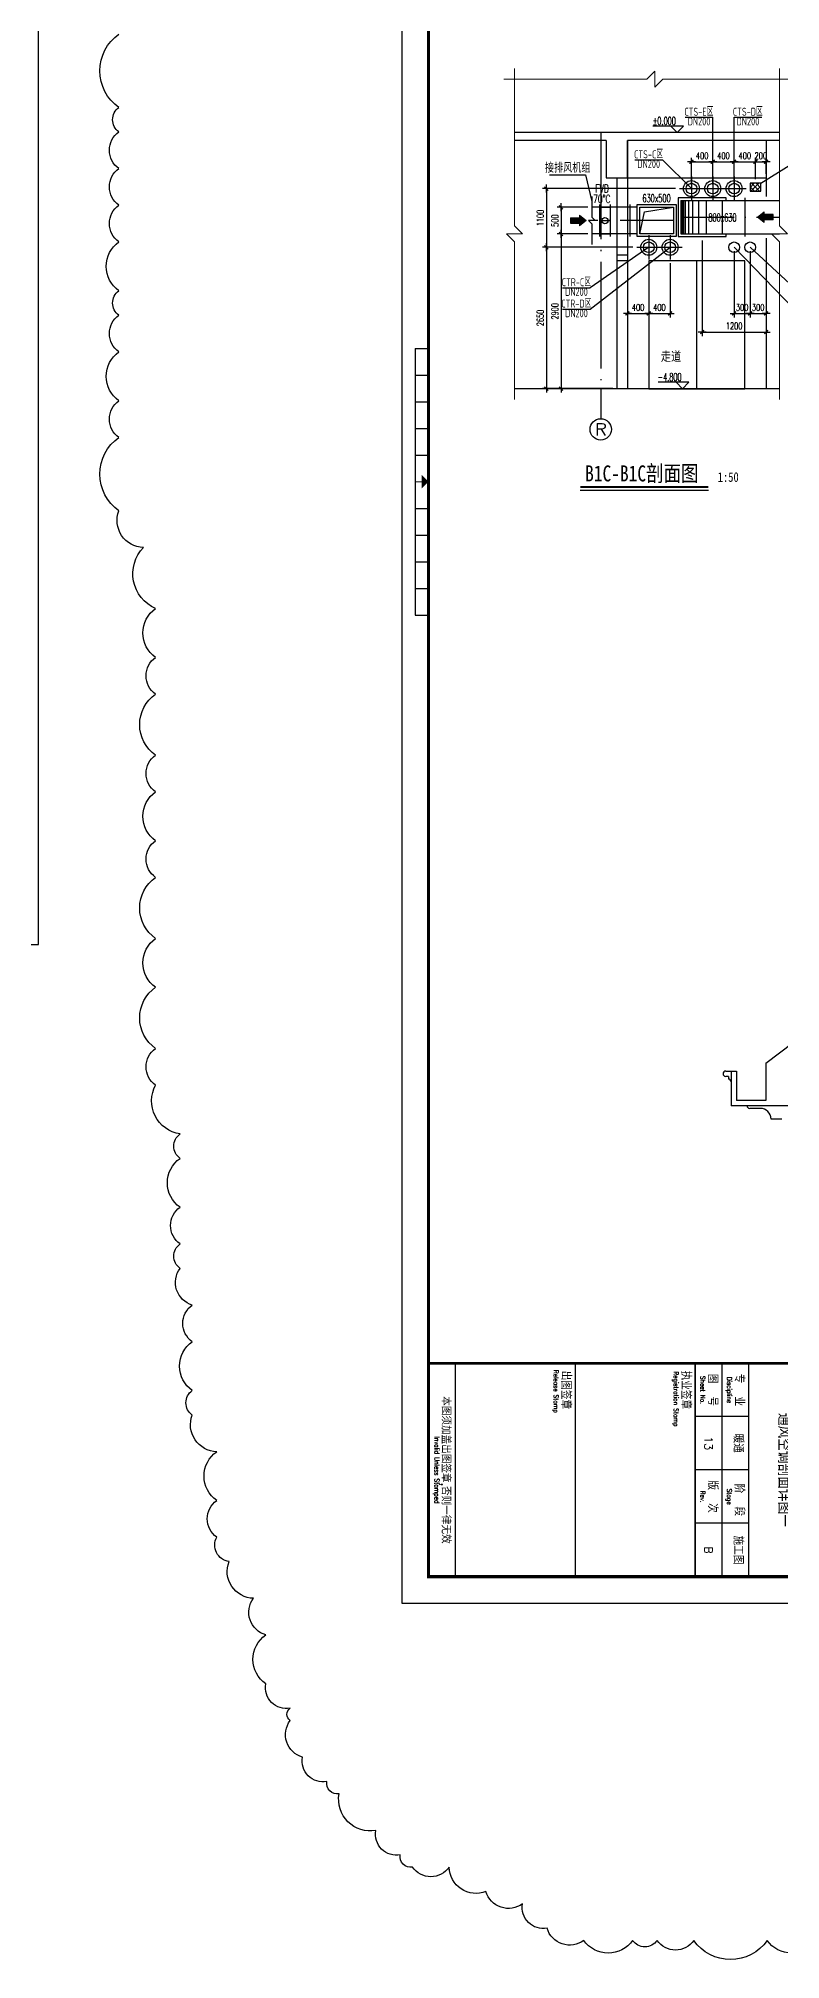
# Model space of a CAD drawing. Extents: x -345393 to -54719, y 203828 to 476815.
# Drawn here: x -177193 to -163280, y 207143 to 243159 of the extents above; entities that cross this region are included whole.
import ezdxf
from ezdxf.enums import TextEntityAlignment as Align

# ---------------------------------------------------------------- set-up
doc = ezdxf.new("R2010")
doc.units = 0
doc.header["$LTSCALE"] = 1000
doc.header["$MEASUREMENT"] = 0
doc.linetypes.add('CHENG_DOTE', pattern=[1.42, 1, -0.2, 0.02, -0.2])
doc.linetypes.add('DOTE', pattern=[2.42, 2, -0.2, 0.02, -0.2])
doc.layers.get('0').update_dxf_attribs({"color": 252, "linetype": 'CONTINUOUS'})
doc.layers.get('Defpoints').update_dxf_attribs({"color": 252, "linetype": 'CONTINUOUS'})
for name, color, linetype in [('A-墙线', 252, 'CONTINUOUS'), ('A-装饰构件', 252, 'CONTINUOUS'), ('AXIS', 252, 'CONTINUOUS'), ('AXIS_TEXT', 252, 'CONTINUOUS'), ('DOTE', 250, 'DOTE'), ('PUB_TEXT', 252, 'CONTINUOUS'), ('WALL', 252, 'CONTINUOUS'), ('图框', 252, 'CONTINUOUS'), ('暖通-公共-修改', 1, 'CONTINUOUS'), ('暖通-水-管道-水管', 6, 'CONTINUOUS'), ('暖通-水-管道-立管', 6, 'CONTINUOUS'), ('暖通-风-标注', 160, 'CONTINUOUS'), ('暖通-风-法兰', 2, 'CONTINUOUS'), ('暖通-风-管径', 201, 'CONTINUOUS'), ('暖通-风-说明', 3, 'CONTINUOUS'), ('暖通-风-轴线', 5, 'CHENG_DOTE'), ('暖通-风-阀门', 7, 'CONTINUOUS'), ('暖通-风-风管', 4, 'CONTINUOUS')]:
    doc.layers.add(name, color=color, linetype=linetype)
doc.layers.add('暖通-公共-说明', color=50, linetype='CONTINUOUS', lineweight=20)
doc.styles.add('_TCH_AXIS', font='COMPLEX', dxfattribs={"bigfont": 'GBCBIG'})
doc.styles.add('COMPLEX', font='COMPLEX')
doc.styles.add('HT', font='simhei.ttf')
doc.styles.add('HZ-ZGBZ', font='romanc.shx', dxfattribs={"width": 0.65, "bigfont": '0hztxt.shx'})
doc.styles.add('NT4', font='tssdeng.shx', dxfattribs={"width": 0.65, "bigfont": 'tssdchn.shx'})
doc.styles.add('TKZ1_tjhts.shx', font='tjromant.shx', dxfattribs={"bigfont": 'tjhts.shx'})
doc.styles.add('TKZ2_tjkts.shx', font='tjromant.shx', dxfattribs={"bigfont": 'tjkts.shx'})
doc.dimstyles.new('暖-标注50', dxfattribs={"dimscale": 0.5, "dimtxt": 250, "dimasz": 1, "dimexe": 150, "dimexo": 150, "dimgap": 100, "dimtad": 1, "dimdec": 0, "dimdsep": 46, "dimtxsty": 'HZ-ZGBZ', "dimblk": '_DIMX', "dimcen": 0.09, "dimclrt": 7, "dimadec": 0, "dimazin": 0, "dimtfac": 1, "dimtdec": 0, "dimtix": 1, "dimtmove": 2, "dimatfit": 3, "dimldrblk": '_DIMX', "dimfxl": 0, "dimtolj": 1, "dimtzin": 0, "dimarcsym": 0})

# ---------------------------------------------------------------- blocks, each defined once
blk = doc.blocks.new('TJAD_TK_A1')
at = {"layer": '图框'}
for p, q in [((1341.38, 356.45), (1341.38, 950.45)), ((500.38, 356.45), (1341.38, 356.45))]:
    blk.add_line(p, q, dxfattribs=at)
blk = doc.blocks.new('_AXISO')
blk.add_circle((0, 0), 0.5)
at = {"layer": 'AXIS_TEXT', "style": 'COMPLEX', "width": 1.041667}
blk.add_attdef('A', text='', height=0.56, dxfattribs=at).set_placement((-0.25, -0.28), (0.25, -0.28), align=Align.FIT)
blk = doc.blocks.new('管道DN200')
at = {"layer": '暖通-水-管道-立管', "color": 10}
for p, q in [((-225, 0), (225, 0)), ((0, 225), (0, -225))]:
    blk.add_line(p, q, dxfattribs=at)
at = {"layer": '暖通-水-管道-立管', "color": 251}
blk.add_circle((0, 0), 150, dxfattribs=at)
at = {"layer": '暖通-水-管道-立管', "color": 10}
blk.add_circle((0, 0), 100, dxfattribs=at)
blk = doc.blocks.new('_DIMX')
blk.add_line((-150, 0), (150, 0))
at = {"const_width": 50}
blk.add_lwpolyline([(-70, -70), (70, 70)], dxfattribs=at)
blk = doc.blocks.new('*D509')
at = {"layer": 'Defpoints', "color": 0}
for p in [(-166151, 239093), (-165751, 239018), (-165751, 238004)]:
    blk.add_point(p, dxfattribs=at)
at = {"layer": '暖通-风-标注', "color": 0, "lineweight": -2}
for p, q in [((-166151, 239018), (-166151, 237929)), ((-165751, 238943), (-165751, 237929)), ((-166151, 238004), (-165752, 238004))]:
    blk.add_line(p, q, dxfattribs=at)
at = {"layer": '暖通-风-标注', "color": 0, "lineweight": -2, "xscale": 0.5, "yscale": 0.5, "zscale": 0.5, "rotation": 180}
blk.add_blockref('_DIMX', (-166151, 238004), dxfattribs=at)
at = {"layer": '暖通-风-标注', "color": 0, "lineweight": -2, "xscale": 0.5, "yscale": 0.5, "zscale": 0.5}
blk.add_blockref('_DIMX', (-165751, 238004), dxfattribs=at)
at = {"layer": '暖通-风-标注', "color": 7, "insert": (-165951, 238117), "char_height": 125, "attachment_point": 5, "style": 'HZ-ZGBZ'}
blk.add_mtext('\\A1;400', dxfattribs=at)
blk = doc.blocks.new('*D510')
at = {"layer": 'Defpoints', "color": 0}
for p in [(-165751, 239018), (-165351, 239018), (-165351, 238004)]:
    blk.add_point(p, dxfattribs=at)
at = {"layer": '暖通-风-标注', "color": 0, "lineweight": -2}
for p, q in [((-165751, 238943), (-165751, 237929)), ((-165351, 238943), (-165351, 237929)), ((-165751, 238004), (-165352, 238004))]:
    blk.add_line(p, q, dxfattribs=at)
at = {"layer": '暖通-风-标注', "color": 0, "lineweight": -2, "xscale": 0.5, "yscale": 0.5, "zscale": 0.5, "rotation": 180}
blk.add_blockref('_DIMX', (-165751, 238004), dxfattribs=at)
at = {"layer": '暖通-风-标注', "color": 0, "lineweight": -2, "xscale": 0.5, "yscale": 0.5, "zscale": 0.5}
blk.add_blockref('_DIMX', (-165351, 238004), dxfattribs=at)
at = {"layer": '暖通-风-标注', "color": 7, "insert": (-165551, 238117), "char_height": 125, "attachment_point": 5, "style": 'HZ-ZGBZ'}
blk.add_mtext('\\A1;400', dxfattribs=at)
blk = doc.blocks.new('*D511')
at = {"layer": 'Defpoints', "color": 0}
for p in [(-164151, 239243), (-163851, 239243), (-163851, 238004)]:
    blk.add_point(p, dxfattribs=at)
at = {"layer": '暖通-风-标注', "color": 0, "lineweight": -2}
for p, q in [((-164151, 239168), (-164151, 237929)), ((-163851, 239168), (-163851, 237929)), ((-164152, 238004), (-164152, 238004)), ((-164151, 238004), (-163851, 238004)), ((-163851, 238004), (-163850, 238004))]:
    blk.add_line(p, q, dxfattribs=at)
at = {"layer": '暖通-风-标注', "color": 0, "lineweight": -2, "xscale": 0.5, "yscale": 0.5, "zscale": 0.5}
blk.add_blockref('_DIMX', (-164151, 238004), dxfattribs=at)
at = {"layer": '暖通-风-标注', "color": 0, "lineweight": -2, "xscale": 0.5, "yscale": 0.5, "zscale": 0.5, "rotation": 180}
blk.add_blockref('_DIMX', (-163851, 238004), dxfattribs=at)
at = {"layer": '暖通-风-标注', "color": 7, "insert": (-164001, 238117), "char_height": 125, "attachment_point": 5, "style": 'HZ-ZGBZ'}
blk.add_mtext('\\A1;300', dxfattribs=at)
blk = doc.blocks.new('*D512')
at = {"layer": 'Defpoints', "color": 0}
for p in [(-163851, 239243), (-163551, 239093), (-163551, 238004)]:
    blk.add_point(p, dxfattribs=at)
at = {"layer": '暖通-风-标注', "color": 0, "lineweight": -2}
for p, q in [((-163851, 239168), (-163851, 237929)), ((-163551, 239018), (-163551, 237929)), ((-163852, 238004), (-163852, 238004)), ((-163851, 238004), (-163551, 238004)), ((-163551, 238004), (-163550, 238004))]:
    blk.add_line(p, q, dxfattribs=at)
at = {"layer": '暖通-风-标注', "color": 0, "lineweight": -2, "xscale": 0.5, "yscale": 0.5, "zscale": 0.5}
blk.add_blockref('_DIMX', (-163851, 238004), dxfattribs=at)
at = {"layer": '暖通-风-标注', "color": 0, "lineweight": -2, "xscale": 0.5, "yscale": 0.5, "zscale": 0.5, "rotation": 180}
blk.add_blockref('_DIMX', (-163551, 238004), dxfattribs=at)
at = {"layer": '暖通-风-标注', "color": 7, "insert": (-163701, 238117), "char_height": 125, "attachment_point": 5, "style": 'HZ-ZGBZ'}
blk.add_mtext('\\A1;300', dxfattribs=at)
blk = doc.blocks.new('*D513')
at = {"layer": 'Defpoints', "color": 0}
for p in [(-164151, 240847), (-164551, 240443), (-164151, 240456)]:
    blk.add_point(p, dxfattribs=at)
at = {"layer": '暖通-风-标注', "color": 0, "lineweight": -2}
for p, q in [((-164551, 240518), (-164551, 240922)), ((-164551, 240847), (-164152, 240847)), ((-164151, 240531), (-164151, 240922))]:
    blk.add_line(p, q, dxfattribs=at)
at = {"layer": '暖通-风-标注', "color": 0, "lineweight": -2, "xscale": 0.5, "yscale": 0.5, "zscale": 0.5, "rotation": 180}
blk.add_blockref('_DIMX', (-164551, 240847), dxfattribs=at)
at = {"layer": '暖通-风-标注', "color": 0, "lineweight": -2, "xscale": 0.5, "yscale": 0.5, "zscale": 0.5}
blk.add_blockref('_DIMX', (-164151, 240847), dxfattribs=at)
at = {"layer": '暖通-风-标注', "color": 7, "insert": (-164351, 240960), "char_height": 125, "attachment_point": 5, "style": 'HZ-ZGBZ'}
blk.add_mtext('\\A1;400', dxfattribs=at)
blk = doc.blocks.new('*D514')
at = {"layer": 'Defpoints', "color": 0}
for p in [(-164551, 240847), (-164951, 240343), (-164551, 240343)]:
    blk.add_point(p, dxfattribs=at)
at = {"layer": '暖通-风-标注', "color": 0, "lineweight": -2}
for p, q in [((-164951, 240418), (-164951, 240922)), ((-164951, 240847), (-164552, 240847)), ((-164551, 240418), (-164551, 240922))]:
    blk.add_line(p, q, dxfattribs=at)
at = {"layer": '暖通-风-标注', "color": 0, "lineweight": -2, "xscale": 0.5, "yscale": 0.5, "zscale": 0.5, "rotation": 180}
blk.add_blockref('_DIMX', (-164951, 240847), dxfattribs=at)
at = {"layer": '暖通-风-标注', "color": 0, "lineweight": -2, "xscale": 0.5, "yscale": 0.5, "zscale": 0.5}
blk.add_blockref('_DIMX', (-164551, 240847), dxfattribs=at)
at = {"layer": '暖通-风-标注', "color": 7, "insert": (-164751, 240960), "char_height": 125, "attachment_point": 5, "style": 'HZ-ZGBZ'}
blk.add_mtext('\\A1;400', dxfattribs=at)
blk = doc.blocks.new('*D515')
at = {"layer": 'Defpoints', "color": 0}
for p in [(-165176, 240343), (-167671, 239243), (-165976, 239243)]:
    blk.add_point(p, dxfattribs=at)
at = {"layer": '暖通-风-标注', "color": 0, "lineweight": -2}
for p, q in [((-165251, 240343), (-167746, 240343)), ((-167671, 240342), (-167671, 239243)), ((-166051, 239243), (-167746, 239243))]:
    blk.add_line(p, q, dxfattribs=at)
at = {"layer": '暖通-风-标注', "color": 0, "lineweight": -2, "xscale": 0.5, "yscale": 0.5, "zscale": 0.5}
for p, rotation in [((-167671, 240343), 90), ((-167671, 239243), 270)]:
    blk.add_blockref('_DIMX', p, dxfattribs=dict(at, rotation=rotation))
at = {"layer": '暖通-风-标注', "color": 7, "insert": (-167784, 239793), "char_height": 125, "attachment_point": 5, "rotation": 90, "style": 'HZ-ZGBZ'}
blk.add_mtext('\\A1;1100', dxfattribs=at)
blk = doc.blocks.new('*D516')
at = {"layer": 'Defpoints', "color": 0}
for p in [(-165976, 239243), (-167671, 236593), (-166351, 236593)]:
    blk.add_point(p, dxfattribs=at)
at = {"layer": '暖通-风-标注', "color": 0, "lineweight": -2}
for p, q in [((-166051, 239243), (-167746, 239243)), ((-167671, 239242), (-167671, 236593)), ((-166426, 236593), (-167746, 236593))]:
    blk.add_line(p, q, dxfattribs=at)
at = {"layer": '暖通-风-标注', "color": 0, "lineweight": -2, "xscale": 0.5, "yscale": 0.5, "zscale": 0.5}
for p, rotation in [((-167671, 239243), 90), ((-167671, 236593), 270)]:
    blk.add_blockref('_DIMX', p, dxfattribs=dict(at, rotation=rotation))
at = {"layer": '暖通-风-标注', "color": 7, "insert": (-167784, 237918), "char_height": 125, "attachment_point": 5, "rotation": 90, "style": 'HZ-ZGBZ'}
blk.add_mtext('\\A1;2650', dxfattribs=at)
blk = doc.blocks.new('JIANTOU')
blk.add_hatch(color=256).paths.add_polyline_path([(801, 325), (801, 650), (0, 0), (801, -650), (801, -325), (1927, -325), (1927, 325)])
for p, q in [((801, 650), (0, 0)), ((0, 0), (801, -650)), ((801, 650), (801, 325)), ((1927, 325), (801, 325)), ((1927, 325), (1927, -325)), ((1927, -325), (801, -325)), ((801, -325), (801, -650))]:
    blk.add_line(p, q)
blk = doc.blocks.new('*U474', base_point=(595296, 249725))
for p, q in [((595196, 249975), (595396, 249975)), ((595196, 249975), (595196, 249475)), ((595396, 249975), (595396, 249475)), ((595196, 249725), (595396, 249725)), ((595196, 249475), (595396, 249475))]:
    blk.add_line(p, q)
at = {"layer": '暖通-风-法兰'}
for p, q in [((595196, 250025), (595196, 249425)), ((595396, 250025), (595396, 249425))]:
    blk.add_line(p, q, dxfattribs=at)
blk = doc.blocks.new('*U475', base_point=(595296, 249725))
at = {"layer": '暖通-风-阀门'}
blk.add_circle((595296, 249725), 60, dxfattribs=at)
blk.add_blockref('*U474', (595296, 249725), dxfattribs=at)
blk = doc.blocks.new('*D527')
at = {"layer": 'Defpoints', "color": 0}
for p in [(-166819, 239993), (-167396, 239493), (-166819, 239493)]:
    blk.add_point(p, dxfattribs=at)
at = {"layer": '暖通-风-标注', "color": 0, "lineweight": -2}
for p, q in [((-166894, 239993), (-167471, 239993)), ((-167396, 239992), (-167396, 239493)), ((-166894, 239493), (-167471, 239493))]:
    blk.add_line(p, q, dxfattribs=at)
at = {"layer": '暖通-风-标注', "color": 0, "lineweight": -2, "xscale": 0.5, "yscale": 0.5, "zscale": 0.5}
for p, rotation in [((-167396, 239993), 90), ((-167396, 239493), 270)]:
    blk.add_blockref('_DIMX', p, dxfattribs=dict(at, rotation=rotation))
at = {"layer": '暖通-风-标注', "color": 7, "insert": (-167509, 239743), "char_height": 125, "attachment_point": 5, "rotation": 90, "style": 'HZ-ZGBZ'}
blk.add_mtext('\\A1;500', dxfattribs=at)
blk = doc.blocks.new('*D528')
at = {"layer": 'Defpoints', "color": 0}
for p in [(-166819, 239493), (-167396, 236593), (-166351, 236593)]:
    blk.add_point(p, dxfattribs=at)
at = {"layer": '暖通-风-标注', "color": 0, "lineweight": -2}
for p, q in [((-166894, 239493), (-167471, 239493)), ((-167396, 239492), (-167396, 236593)), ((-166426, 236593), (-167471, 236593))]:
    blk.add_line(p, q, dxfattribs=at)
at = {"layer": '暖通-风-标注', "color": 0, "lineweight": -2, "xscale": 0.5, "yscale": 0.5, "zscale": 0.5}
for p, rotation in [((-167396, 239493), 90), ((-167396, 236593), 270)]:
    blk.add_blockref('_DIMX', p, dxfattribs=dict(at, rotation=rotation))
at = {"layer": '暖通-风-标注', "color": 7, "insert": (-167509, 238043), "char_height": 125, "attachment_point": 5, "rotation": 90, "style": 'HZ-ZGBZ'}
blk.add_mtext('\\A1;2900', dxfattribs=at)
blk = doc.blocks.new('*D584')
at = {"layer": 'Defpoints', "color": 0}
for p in [(-163751, 240847), (-164151, 240443), (-163751, 240443)]:
    blk.add_point(p, dxfattribs=at)
at = {"layer": '暖通-风-标注', "color": 0, "lineweight": -2}
for p, q in [((-164151, 240518), (-164151, 240922)), ((-164151, 240847), (-163752, 240847)), ((-163751, 240518), (-163751, 240922))]:
    blk.add_line(p, q, dxfattribs=at)
at = {"layer": '暖通-风-标注', "color": 0, "lineweight": -2, "xscale": 0.5, "yscale": 0.5, "zscale": 0.5, "rotation": 180}
blk.add_blockref('_DIMX', (-164151, 240847), dxfattribs=at)
at = {"layer": '暖通-风-标注', "color": 0, "lineweight": -2, "xscale": 0.5, "yscale": 0.5, "zscale": 0.5}
blk.add_blockref('_DIMX', (-163751, 240847), dxfattribs=at)
at = {"layer": '暖通-风-标注', "color": 7, "insert": (-163951, 240960), "char_height": 125, "attachment_point": 5, "style": 'HZ-ZGBZ'}
blk.add_mtext('\\A1;400', dxfattribs=at)
blk = doc.blocks.new('*D585')
at = {"layer": 'Defpoints', "color": 0}
for p in [(-163551, 240847), (-163751, 240443), (-163551, 240543)]:
    blk.add_point(p, dxfattribs=at)
at = {"layer": '暖通-风-标注', "color": 0, "lineweight": -2}
for p, q in [((-163752, 240847), (-163752, 240847)), ((-163751, 240518), (-163751, 240922)), ((-163751, 240847), (-163551, 240847)), ((-163551, 240618), (-163551, 240922)), ((-163551, 240847), (-163550, 240847))]:
    blk.add_line(p, q, dxfattribs=at)
at = {"layer": '暖通-风-标注', "color": 0, "lineweight": -2, "xscale": 0.5, "yscale": 0.5, "zscale": 0.5}
blk.add_blockref('_DIMX', (-163751, 240847), dxfattribs=at)
at = {"layer": '暖通-风-标注', "color": 0, "lineweight": -2, "xscale": 0.5, "yscale": 0.5, "zscale": 0.5, "rotation": 180}
blk.add_blockref('_DIMX', (-163551, 240847), dxfattribs=at)
at = {"layer": '暖通-风-标注', "color": 7, "insert": (-163651, 240960), "char_height": 125, "attachment_point": 5, "style": 'HZ-ZGBZ'}
blk.add_mtext('\\A1;200', dxfattribs=at)
blk = doc.blocks.new('*D586')
at = {"layer": 'Defpoints', "color": 0}
for p in [(-164751, 239443), (-163551, 238002), (-163551, 237655)]:
    blk.add_point(p, dxfattribs=at)
at = {"layer": '暖通-风-标注', "color": 0, "lineweight": -2}
for p, q in [((-164751, 239368), (-164751, 237580)), ((-163551, 237927), (-163551, 237580)), ((-164751, 237655), (-163552, 237655))]:
    blk.add_line(p, q, dxfattribs=at)
at = {"layer": '暖通-风-标注', "color": 0, "lineweight": -2, "xscale": 0.5, "yscale": 0.5, "zscale": 0.5, "rotation": 180}
blk.add_blockref('_DIMX', (-164751, 237655), dxfattribs=at)
at = {"layer": '暖通-风-标注', "color": 0, "lineweight": -2, "xscale": 0.5, "yscale": 0.5, "zscale": 0.5}
blk.add_blockref('_DIMX', (-163551, 237655), dxfattribs=at)
at = {"layer": '暖通-风-标注', "color": 7, "insert": (-164151, 237768), "char_height": 125, "attachment_point": 5, "style": 'HZ-ZGBZ'}
blk.add_mtext('\\A1;1200', dxfattribs=at)

msp = doc.modelspace()

# ---------------------------------------------------------------- hatches: boundary and pattern name
at = {"layer": '暖通-风-标注'}
h = msp.add_hatch(dxfattribs=at)
h.set_pattern_fill('ANSI37', color=256, scale=500, style=0)
h.set_pattern_definition([(45, (-4437.186, 0), (-44.194174, 44.194174), []), (135, (-4437.186, 0), (-44.194174, -44.194174), [])])
h.paths.add_polyline_path([(-163851.25099, 240442.59001), (-163851.25099, 240292.59001), (-163651.25099, 240292.59001), (-163651.25099, 240442.59001)])

# ---------------------------------------------------------------- linework, layer by layer
for p, q in [((-169380.38917, 218322.36281), (-169380.38917, 214322.36281)), ((-167130.38917, 218322.36281), (-167130.38917, 214322.36281)), ((-164380.38917, 218322.36281), (-164380.38917, 214322.36281)), ((-163880.38917, 218322.36281), (-163880.38917, 214322.36281)), ((-163880.38917, 217322.36281), (-164880.38917, 217322.36281)), ((-163880.38917, 216322.36281), (-164880.38917, 216322.36281)), ((-163880.38917, 215322.36281), (-164880.38917, 215322.36281))]:
    msp.add_line(p, q)
for points, const_width in [([(-141180.38928, 218322.36281), (-169880.38917, 218322.36281)], 50), ([(-164880.38917, 218322.36281), (-164880.38917, 214322.36281)], 30)]:
    msp.add_lwpolyline(points, dxfattribs=dict(const_width=const_width))
at = {"layer": 'A-墙线'}
for p, q in [((-163301.25099, 241392.59001), (-168270.27666, 241392.59001)), ((-166551.25099, 241242.59001), (-168270.27666, 241242.59001)), ((-163301.25099, 241242.59001), (-166151.25099, 241242.59001)), ((-166151.25099, 241242.59001), (-166151.25099, 236592.59001)), ((-163551.25099, 241242.59001), (-163551.25099, 240193.61435)), ((-166351.25099, 240542.59001), (-166351.25099, 236592.59001)), ((-163551.25099, 239411.97754), (-163551.25099, 236592.59001)), ((-166151.25099, 239092.59001), (-166351.25099, 239092.59001)), ((-166151.25099, 238992.59001), (-166351.25099, 238992.59001)), ((-163301.25099, 236592.59001), (-168270.27666, 236592.59001))]:
    msp.add_line(p, q, dxfattribs=at)
at = {"layer": 'A-墙线', "color": 251}
for p, q in [((-166151.25099, 240542.59001), (-163551.25099, 240542.59001)), ((-164851.25099, 236592.59001), (-164851.25099, 238992.59001))]:
    msp.add_line(p, q, dxfattribs=at)
at = {"layer": 'A-墙线'}
msp.add_lwpolyline([(-166551.25099, 241242.59001), (-166551.25099, 240542.59001), (-166151.25099, 240542.59001), (-166151.25099, 241242.59001)], dxfattribs=at)
at = {"layer": 'A-墙线', "color": 251}
msp.add_lwpolyline([(-165751.25099, 236592.59001), (-163951.25099, 236592.59001), (-163951.25099, 238992.59001), (-165751.25099, 238992.59001)], close=True, dxfattribs=at)
at = {"layer": 'A-装饰构件'}
for p, q in [((-164258.96528, 223699.45253), (-164308.96582, 223699.45253)), ((-164308.96528, 223799.45253), (-164208.96528, 223799.45253)), ((-164258.96528, 223699.45253), (-164258.96528, 223649.45253)), ((-163658.96528, 223099.45253), (-163858.96593, 223099.45253)), ((-163258.96528, 222899.45253), (-163458.96528, 222899.45253))]:
    msp.add_line(p, q, dxfattribs=at)
for centre, radius, start, end in [((-164308.96528, 223749.45253), 50, 90, 270), ((-164258.96528, 223599.45253), 50, 0, 90.000265817), ((-163858.96528, 223149.45253), 50, 180, 270), ((-163658.96528, 222899.45253), 200, 0, 90)]:
    msp.add_arc(centre, radius, start, end, dxfattribs=at)
at = {"layer": 'AXIS'}
msp.add_line((-166651.25099, 236592.59001), (-166651.25099, 236029.85641), dxfattribs=at)
at = {"layer": 'DOTE'}
msp.add_line((-166651.25099, 241392.59001), (-166651.25099, 236592.59001), dxfattribs=at)
at = {"layer": 'PUB_TEXT'}
msp.add_line((-167034.85463, 234689.77093), (-164632.44719, 234689.77093), dxfattribs=at)
at = {"layer": 'PUB_TEXT', "const_width": 36}
msp.add_lwpolyline([(-167034.85463, 234749.77093), (-164632.44719, 234749.77093)], dxfattribs=at)
at = {"layer": 'WALL'}
for p, q in [((-163558.97174, 223949.45253), (-160712.6656, 226099.99495)), ((-164208.96528, 223799.45253), (-164208.96528, 223149.45253)), ((-164208.96528, 223799.45253), (-164108.96528, 223799.45253)), ((-164108.96528, 223799.45253), (-164108.96528, 223249.45253)), ((-163558.97174, 223949.45253), (-163558.97174, 223249.45253)), ((-162358.96364, 223149.45253), (-164208.96528, 223149.45253)), ((-163558.97174, 223249.45253), (-164108.96528, 223249.45253))]:
    msp.add_line(p, q, dxfattribs=at)
at = {"layer": '图框'}
for p, q in [((-170380.38928, 255872.36281), (-170380.38928, 213822.36281)), ((-170130.38928, 237347.36281), (-170130.38928, 232347.36281)), ((-170130.38928, 237347.36281), (-169880.38928, 237347.36281)), ((-170130.38928, 236847.36281), (-169880.38928, 236847.36281)), ((-170130.38928, 236347.36281), (-169880.38928, 236347.36281)), ((-170130.38928, 235847.36281), (-169880.38928, 235847.36281)), ((-170130.38928, 235347.36281), (-169880.38928, 235347.36281)), ((-170130.38928, 234347.36281), (-169880.38928, 234347.36281)), ((-170130.38928, 233847.36281), (-169880.38928, 233847.36281)), ((-170130.38928, 233347.36281), (-169880.38928, 233347.36281)), ((-170130.38928, 232847.36281), (-169880.38928, 232847.36281)), ((-170130.38928, 232347.36281), (-169880.38928, 232347.36281)), ((-170380.38928, 213822.36281), (-140680.38928, 213822.36281))]:
    msp.add_line(p, q, dxfattribs=at)
at = {"layer": '图框', "const_width": 60}
msp.add_lwpolyline([(-141180.38928, 214322.36281), (-141180.38928, 254622.36281), (-169880.38928, 254622.36281), (-169880.38928, 214322.36281)], close=True, dxfattribs=at)
at = {"layer": '图框', "const_width": 15}
msp.add_lwpolyline([(-170005.38928, 234847.36281), (-170130.38928, 234847.36281)], dxfattribs=at)
at = {"layer": '图框'}
msp.add_solid([(-170005.38928, 234972.36281), (-170005.38928, 234722.36281), (-169880.38928, 234847.36281)], dxfattribs=at)
at = {"layer": '暖通-公共-修改'}
msp.add_lwpolyline([(-162613.94627, 207501.39633, -0.52056705), (-163531.1097, 207501.39633, -0.52056705), (-164906.85583, 207501.39633, -0.52056705), (-165594.72841, 207501.39633, -0.52056705), (-166053.31012, 207501.39633, -0.52056705), (-166970.47454, 207501.39633, -0.52056705), (-167658.34711, 207730.47957, -0.52056705), (-168116.92883, 208188.64604, -0.52056705), (-168804.8014, 208417.72927, -0.52056705), (-169492.67496, 208875.89574, -0.52056705), (-170180.54754, 208875.89574, -0.52056705), (-170409.8384, 209104.97897, -0.52056705), (-170868.42011, 209563.14544, -0.52056705), (-171556.29367, 210250.39514, -0.52056705), (-171785.58453, 210479.47837, -0.52056705), (-172244.16625, 210937.6455, -0.52056705), (-172473.4571, 211624.8952, -0.52056705), (-172473.4571, 211853.97844, -0.52056705), (-172932.03882, 212312.1449, -0.52056705), (-172932.03882, 213228.47784, -0.52056705), (-173161.32968, 213915.72754, -0.52056705), (-173619.91238, 214602.97724, -0.52056705), (-173849.20324, 215061.14437, -0.52056705), (-173849.20324, 215748.39407, -0.52056705), (-173849.20324, 216664.727, -0.52056705), (-174307.78495, 217351.9767, -0.52056705), (-174307.78495, 217810.14317, -0.52056705), (-174307.78495, 218726.47611, -0.52056705), (-174307.78495, 219413.72581, -0.52056705), (-174537.07581, 220100.97617, -0.52056705), (-174537.07581, 220559.14264, -0.52056705), (-174537.07581, 221246.39234, -0.52056705), (-174537.07581, 222162.72527, -0.52056705), (-174537.07581, 222620.89174, -0.52056705), (-174995.65753, 223537.22468, -0.52056705), (-174995.65753, 224224.47504, -0.52056705), (-174995.65753, 225369.8912, -0.52056705), (-174995.65753, 226286.22414, -0.52056705), (-174995.65753, 227431.64031, -0.52056705), (-174995.65753, 228118.89001, -0.52056705), (-174995.65753, 229035.2236, -0.52056705), (-174995.65753, 229722.4733, -0.52056705), (-174995.65753, 230867.88947, -0.52056705), (-174995.65753, 231555.13918, -0.52056705), (-174995.65753, 232471.47211, -0.52056705), (-175224.94839, 233616.88894, -0.52056705), (-175683.5301, 234304.13864, -0.52056705), (-175683.5301, 235678.63804, -0.52056705), (-175683.5301, 236365.88774, -0.52056705), (-175683.5301, 237282.22068, -0.52056705), (-175683.5301, 237969.47104, -0.52056705), (-175683.5301, 238427.63751, -0.52056705), (-175683.5301, 239343.97044, -0.52056705), (-175683.5301, 240031.22014, -0.52056705), (-175683.5301, 240718.46984, -0.52056705), (-175683.5301, 241405.71955, -0.52056705), (-175683.5301, 241863.88601, -0.52056705), (-175683.5301, 243238.38607, -0.52056705)], format="xyb", dxfattribs=at)
at = {"layer": '暖通-公共-说明'}
for points in [[(-168470.27666, 242392.59001), (-165785.76383, 242392.59001), (-165635.78648, 242542.56735), (-165635.74117, 242242.61266), (-165485.76383, 242392.59001), (-163101.25099, 242392.59001)], [(-168270.27666, 236392.59001), (-168270.27666, 239342.59001), (-168420.25401, 239492.56735), (-168120.29931, 239492.61266), (-168270.27666, 239642.59001), (-168270.27666, 242592.59001)], [(-163301.25099, 236392.59001), (-163301.25099, 239342.59001), (-163451.22834, 239492.56735), (-163151.27364, 239492.61266), (-163301.25099, 239642.59001), (-163301.25099, 242592.59001)]]:
    msp.add_lwpolyline(points, dxfattribs=at)
at = {"layer": '暖通-水-管道-水管', "color": 75}
for centre in [(-164151.25099, 239242.59001), (-163851.25099, 239242.59001)]:
    msp.add_circle(centre, 100, dxfattribs=at)
at = {"layer": '暖通-风-标注'}
msp.add_lwpolyline([(-163851.25099, 240292.59001), (-163651.25099, 240292.59001), (-163651.25099, 240442.59001), (-163851.25099, 240442.59001)], close=True, dxfattribs=at)
at = {"layer": '暖通-风-法兰'}
for p, q in [((-166109.03094, 240042.59001), (-166109.03094, 239442.59001)), ((-163951.25099, 240172.59001), (-163951.25099, 239442.59001)), ((-165116.25099, 239442.59001), (-164386.25099, 239442.59001))]:
    msp.add_line(p, q, dxfattribs=at)
msp.add_lwpolyline([(-165966.25099, 240042.59001), (-165236.25099, 240042.59001), (-165236.25099, 239442.59001), (-165966.25099, 239442.59001)], close=True, dxfattribs=at)
for points in [[(-165916.25099, 239492.59001), (-165830.9005, 239905.1062), (-165286.25099, 239992.59001)], [(-164301.25099, 240122.59001), (-164301.25099, 240172.59001), (-165201.25099, 240172.59001), (-165201.25099, 239442.59001), (-164301.25099, 239442.59001), (-164301.25099, 239492.59001)]]:
    msp.add_lwpolyline(points, dxfattribs=at)
at = {"layer": '暖通-风-管径'}
msp.add_lwpolyline([(-166819.38254, 240192.59001), (-166819.38254, 239805.09001), (-166756.89198, 239742.59944), (-166881.8731, 239742.58057), (-166819.38254, 239680.09001), (-166819.38254, 239292.59001)], dxfattribs=at)
at = {"layer": '暖通-风-说明'}
for p, q in [((-165068.04157, 241682.50312), (-164551.25099, 241682.50312)), ((-164551.25099, 240442.59001), (-164551.25099, 241682.50312)), ((-164151.25099, 240442.59001), (-164151.25099, 241682.50312)), ((-164151.25099, 241682.50312), (-163634.46041, 241682.50312)), ((-165099.24666, 241512.5897), (-165675.61296, 241512.5897)), ((-165219.24666, 241392.5897), (-165339.24666, 241512.5897)), ((-165219.24666, 241392.5897), (-165099.24666, 241512.5897)), ((-167610.09701, 240600.93948), (-166938.94873, 240600.93948)), ((-166938.94873, 240600.93948), (-166819.38254, 240100.72523)), ((-166010.70691, 240884.20604), (-165493.91633, 240884.20604)), ((-165493.91633, 240884.20604), (-164951.25099, 240342.59001)), ((-163651.25099, 240442.59001), (-163120.17327, 240778.69991)), ((-165751.25099, 239242.59001), (-166848.60592, 238486.26785)), ((-166848.60592, 238086.26785), (-165351.25099, 239242.59001)), ((-164151.25099, 239242.59001), (-163026.37579, 238086.26785)), ((-163851.25099, 239242.59001), (-163026.37579, 238486.26785)), ((-167365.3965, 238486.26785), (-166848.60592, 238486.26785)), ((-167365.3965, 238086.26785), (-166848.60592, 238086.26785)), ((-164999.24666, 236712.59001), (-165575.61296, 236712.59001)), ((-165119.24666, 236592.59001), (-165239.24666, 236712.59001)), ((-165119.24666, 236592.59001), (-164999.24666, 236712.59001))]:
    msp.add_line(p, q, dxfattribs=at)
at = {"layer": '暖通-风-轴线'}
for p, q in [((-165286.25099, 239742.59001), (-166819.38254, 239742.59001)), ((-165151.25099, 239807.59001), (-163301.25099, 239807.59001))]:
    msp.add_line(p, q, dxfattribs=at)
at = {"layer": '暖通-风-风管'}
for p, q in [((-165966.25099, 239992.59001), (-166819.38254, 239992.59001)), ((-165151.25099, 240122.59001), (-165151.25099, 239492.59001)), ((-165151.25099, 240122.59001), (-163301.25099, 240122.59001)), ((-165966.25099, 239492.59001), (-166819.38254, 239492.59001)), ((-165151.25099, 239492.59001), (-163301.25099, 239492.59001))]:
    msp.add_line(p, q, dxfattribs=at)
at = {"layer": '暖通-风-风管', "color": 95}
for p, q in [((-165144.59656, 240122.59001), (-165144.59656, 239492.59001)), ((-165136.19097, 240122.59001), (-165136.19097, 239492.59001)), ((-165122.19294, 240122.59001), (-165122.19294, 239492.59001)), ((-165100.71574, 240122.59001), (-165100.71574, 239492.59001)), ((-165066.17824, 240122.59001), (-165066.17824, 239492.59001)), ((-165005.49754, 240122.59001), (-165005.49754, 239492.59001)), ((-164929.89238, 240122.59001), (-164929.89238, 239492.59001)), ((-164817.86299, 240122.59001), (-164817.86299, 239492.59001)), ((-164676.60607, 240122.59001), (-164676.60607, 239492.59001)), ((-164377.71038, 240122.59001), (-164377.71038, 239492.59001))]:
    msp.add_line(p, q, dxfattribs=at)
at = {"layer": '暖通-风-风管'}
msp.add_lwpolyline([(-165916.25099, 239992.59001), (-165286.25099, 239992.59001), (-165286.25099, 239492.59001), (-165916.25099, 239492.59001)], close=True, dxfattribs=at)

# ---------------------------------------------------------------- block references
at = {"layer": 'AXIS'}
ref = msp.add_blockref('_AXISO', (-166651.25099, 235829.85641), dxfattribs=dict(at, xscale=400, yscale=400, zscale=400))
ref.add_attrib('A', 'R', dxfattribs={"layer": 'AXIS_TEXT', "height": 226.27417, "style": '_TCH_AXIS', "width": 1.166667}).set_placement((-166764.38807, 235716.71932), (-166538.1139, 235716.71932), align=Align.FIT)
at = {"layer": '图框', "xscale": 50, "yscale": 50, "zscale": 50}
msp.add_blockref('TJAD_TK_A1', (-244261.63982, 208349.90246), dxfattribs=at)
at = {"layer": '暖通-水-管道-立管'}
for p in [(-164951.25099, 240342.59001), (-164551.25099, 240342.59001), (-164151.25099, 240342.59001), (-165751.25099, 239242.59001), (-165351.25099, 239242.59001)]:
    msp.add_blockref('管道DN200', p, dxfattribs=at)
at = {"layer": '暖通-风-说明', "xscale": -0.1538561824709177, "yscale": 0.1538561824709177, "zscale": 0.1538561829212204}
msp.add_blockref('JIANTOU', (-166923.46955, 239742.59001), dxfattribs=at)
at = {"layer": '暖通-风-说明', "xscale": -0.1538561824709177, "yscale": 0.1538561824709177, "zscale": 0.1538561829212204, "rotation": 180}
msp.add_blockref('JIANTOU', (-163713.86374, 239807.59001), dxfattribs=at)
at = {"layer": '暖通-风-阀门'}
msp.add_blockref('*U475', (-166571.95981, 239742.59001), dxfattribs=at)

# ---------------------------------------------------------------- texts
at = {"style": 'TKZ2_tjkts.shx', "width": 0.8}
for s, p in [('Release Stamp', (-167488.00024, 217796.5887)), ('Registration Stamp', (-165238.00024, 217654.16372)), ('Sheet No.', (-164738.00024, 217822.36281)), ('Discipline', (-164238.00024, 217822.36281)), ('Invalid Unless Stamped', (-169721.84661, 216322.36281)), ('Rev.', (-164738.00024, 215822.36281)), ('Stage', (-164238.00024, 215822.36281))]:
    msp.add_text(s, height=90, rotation=270, dxfattribs=at).set_placement(p, align=Align.MIDDLE_CENTER)
at = {"style": 'TKZ2_tjkts.shx'}
for s, height, p in [('出图签章', 180, (-167303.01306, 217822.36281)), ('执业签章', 180, (-165053.01306, 217822.36281)), ('图  号', 180, (-164553.01306, 217822.36281)), ('专  业', 180, (-164053.01306, 217822.36281)), ('本图须加盖出图签章,否则一律无效', 150, (-169559.07184, 216322.36281)), ('版  次', 180, (-164553.01306, 215822.36281)), (' 阶  段', 180, (-164053.01306, 215822.36281))]:
    msp.add_text(s, height=height, rotation=270, dxfattribs=at).set_placement(p, align=Align.MIDDLE_CENTER)
at = {"layer": 'PUB_TEXT', "style": 'HT', "width": 0.8}
for s, height, p in [('B1C-B1C剖面图', 300, (-166944.4456, 234854.58283)), ('1:50', 180, (-164456.94748, 234846.25314))]:
    msp.add_text(s, height=height, dxfattribs=at).set_placement(p)
at = {"layer": '图框', "style": 'TKZ1_tjhts.shx'}
for s, height, p in [('通风空调剖面详图一', 250, (-163205.38917, 216322.36281)), ('13', 150, (-164630.38917, 216822.36281)), ('暖通', 180, (-164072.47268, 216822.36281)), ('施工图', 180, (-164072.47268, 214822.36281)), ('B', 150, (-164630.38928, 214822.36281))]:
    msp.add_text(s, height=height, rotation=270, dxfattribs=at).set_placement(p, align=Align.MIDDLE_CENTER)
at = {"layer": '暖通-风-管径', "style": 'HZ-ZGBZ', "width": 0.6}
for s, p in [('630x500', (-165605.22611, 240161.64381)), ('800x630', (-164369.3171, 239800.60616))]:
    msp.add_text(s, height=150, dxfattribs=at).set_placement(p, align=Align.MIDDLE)
at = {"layer": '暖通-风-说明', "style": 'HZ-ZGBZ', "width": 0.6}
for s, p in [('%%P0.000', (-165459.15515, 241611.36078)), ('-4.800', (-165359.15515, 236811.36109))]:
    msp.add_text(s, height=150, dxfattribs=at).set_placement(p, align=Align.MIDDLE)
at = {"layer": '暖通-风-说明', "style": 'NT4'}
for s, height, width, p in [('CTS-E区', 150, 0.65, (-164811.5793, 241709.57112)), ('DN200', 150, 0.65, (-164808.57941, 241528.15138)), ('CTS-D区', 150, 0.65, (-163894.78872, 241709.57112)), ('DN200', 150, 0.65, (-163891.78883, 241528.15138)), ('CTS-C区', 150, 0.65, (-165754.24464, 240911.27403)), ('接排风机组', 175, 0.75, (-167270.46527, 240642.64832)), ('DN200', 150, 0.65, (-165751.24475, 240729.8543)), ('CTR-C区', 150, 0.65, (-167108.93423, 238513.33585)), ('DN200', 150, 0.65, (-167105.93434, 238331.91611)), ('CTR-D区', 150, 0.65, (-167108.93423, 238113.33585)), ('DN200', 150, 0.65, (-167105.93434, 237931.91611))]:
    msp.add_text(s, height=height, dxfattribs=dict(at, width=width)).set_placement(p, align=Align.CENTER)
at = {"layer": '暖通-风-说明'}
for s, height, style, width, p in [('FVD', 150, 'HZ-ZGBZ', 0.7, (-166754.31914, 240270.42108)), ('70%%dC', 150, 'HZ-ZGBZ', 0.7, (-166795.75809, 240075.4617)), ('走道', 175, 'HT', 0.8, (-165524.47763, 237112.26034))]:
    msp.add_text(s, height=height, dxfattribs=dict(at, style=style, width=width)).set_placement(p)

# ---------------------------------------------------------------- dimensions: what is measured, and where the dimension line sits
at = {"layer": '暖通-风-标注'}
for base, p1, p2, picture, middle in [((-164551.25099, 240847.00615), (-164951.25099, 240342.59001), (-164551.25099, 240342.59001), '*D514', (-164751.25099, 240959.50615)), ((-164151.25099, 240847.00615), (-164551.25099, 240442.59001), (-164151.25099, 240455.58202), '*D513', (-164351.25099, 240959.50615)), ((-163751.25099, 240847.00615), (-164151.25099, 240442.59001), (-163751.25099, 240442.59001), '*D584', (-163951.25099, 240959.50615)), ((-163551.25099, 240847.00615), (-163751.25099, 240442.59001), (-163551.25099, 240542.59001), '*D585', (-163651.25099, 240959.50615)), ((-163551.25099, 237655.00071), (-164751.25099, 239442.59001), (-163551.25099, 238002.28377), '*D586', (-164151.25099, 237767.50071)), ((-163851.25099, 238004.23617), (-164151.25099, 239242.59001), (-163851.25099, 239242.59001), '*D511', (-164001.25099, 238116.73617)), ((-163551.25099, 238004.23617), (-163851.25099, 239242.59001), (-163551.25099, 239092.59001), '*D512', (-163701.25099, 238116.73617)), ((-165751.25099, 238004.23617), (-166151.25099, 239092.59001), (-165751.25099, 239017.59001), '*D509', (-165951.25099, 238116.73617)), ((-165351.25099, 238004.23617), (-165751.25099, 239017.59001), (-165351.25099, 239017.59001), '*D510', (-165551.25099, 238116.73617))]:
    dim = msp.add_linear_dim(base=base, p1=p1, p2=p2, dimstyle='暖-标注50', dxfattribs=at)
    dim.commit()
    dim.dimension.update_dxf_attribs({"geometry": picture, "text_midpoint": middle})
for base, p1, p2, picture, middle in [((-167671.02513, 239242.59001), (-165176.25099, 240342.59001), (-165976.25099, 239242.59001), '*D515', (-167783.52513, 239792.59001)), ((-167396.00177, 239492.59001), (-166819.38254, 239992.59001), (-166819.38254, 239492.59001), '*D527', (-167508.50177, 239742.59001)), ((-167396.00177, 236592.59001), (-166819.38254, 239492.59001), (-166351.25099, 236592.59001), '*D528', (-167508.50177, 238042.59001)), ((-167671.02513, 236592.59001), (-165976.25099, 239242.59001), (-166351.25099, 236592.59001), '*D516', (-167783.52513, 237917.59001))]:
    dim = msp.add_linear_dim(base=base, p1=p1, p2=p2, angle=90, dimstyle='暖-标注50', dxfattribs=at)
    dim.commit()
    dim.dimension.update_dxf_attribs({"geometry": picture, "text_midpoint": middle})

doc.saveas('drawing.dxf')
